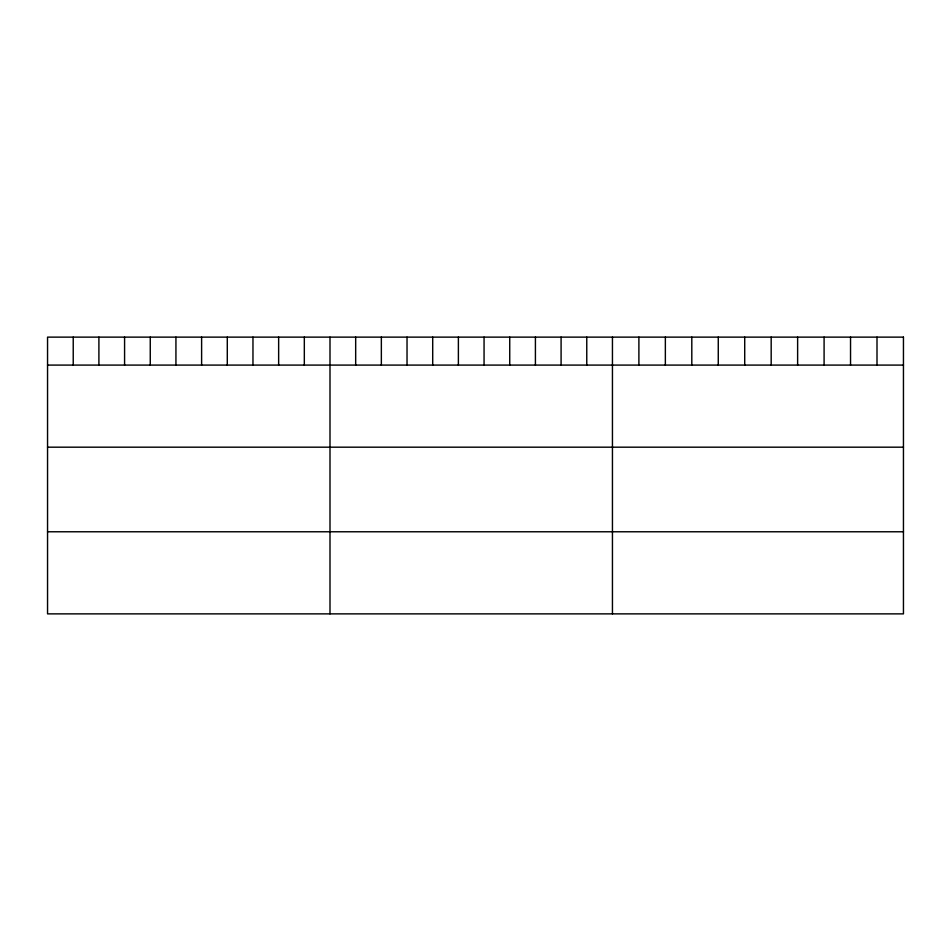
<?xml version="1.0" encoding="UTF-8"?>
<svg xmlns="http://www.w3.org/2000/svg" width="951" height="951" viewBox="0 0 951 951"><rect width="100%" height="100%" fill="white"/><g stroke="black" fill="none" stroke-linecap="round" stroke-linejoin="round"><path stroke-width="1.43" d="M47.55 365.089L903.45 365.089M47.55 447.184L903.45 447.184M47.55 531.775L903.45 531.775M877 337.13L877 365.089M850.539 337.13L850.539 365.089M824.089 337.13L824.089 365.089M797.627 337.13L797.627 365.089M771.178 337.13L771.178 365.089M744.716 337.13L744.716 365.089M718.267 337.13L718.267 365.089M691.805 337.13L691.805 365.089M665.355 337.13L665.355 365.089M638.894 337.13L638.894 365.089M612.444 337.13L612.444 613.87M586.767 337.13L586.767 365.089M561.09 337.13L561.09 365.089M535.413 337.13L535.413 365.089M509.736 337.13L509.736 365.089M484.059 337.13L484.059 365.089M458.382 337.13L458.382 365.089M432.705 337.13L432.705 365.089M407.028 337.13L407.028 365.089M381.351 337.13L381.351 365.089M355.674 337.13L355.674 365.089M329.997 337.13L329.997 613.87M304.32 337.13L304.32 365.089M278.643 337.13L278.643 365.089M252.966 337.13L252.966 365.089M227.289 337.13L227.289 365.089M201.612 337.13L201.612 365.089M175.935 337.13L175.935 365.089M150.258 337.13L150.258 365.089M124.581 337.13L124.581 365.089M98.904 337.13L98.904 365.089M73.227 337.13L73.227 365.089M903.45 337.13L47.55 337.13L47.55 613.87L903.45 613.87L903.45 337.13"/></g></svg>
